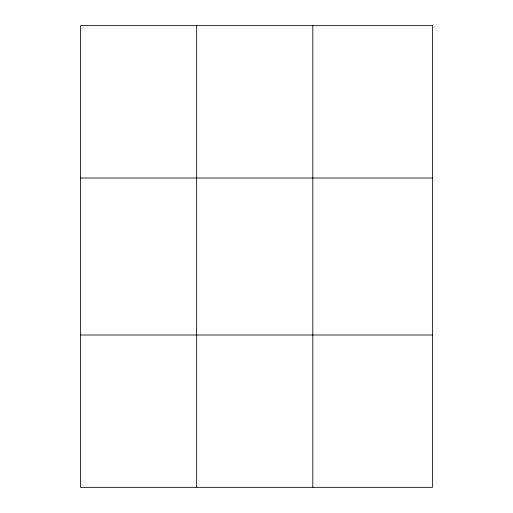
<?xml version="1.0" encoding="UTF-8"?>
<svg xmlns="http://www.w3.org/2000/svg" width="513" height="513" viewBox="0 0 513 513"><rect width="100%" height="100%" fill="white"/><g stroke="black" fill="none" stroke-linecap="round" stroke-linejoin="round"><path stroke-width="0.77" d="M196.659 25.65L196.659 487.35M312.821 25.65L312.821 487.35M80.503 178.011L432.497 178.011M80.503 334.989L432.497 334.989M432.497 25.65L432.497 487.35L80.503 487.35L80.503 25.65L432.497 25.65"/></g></svg>
